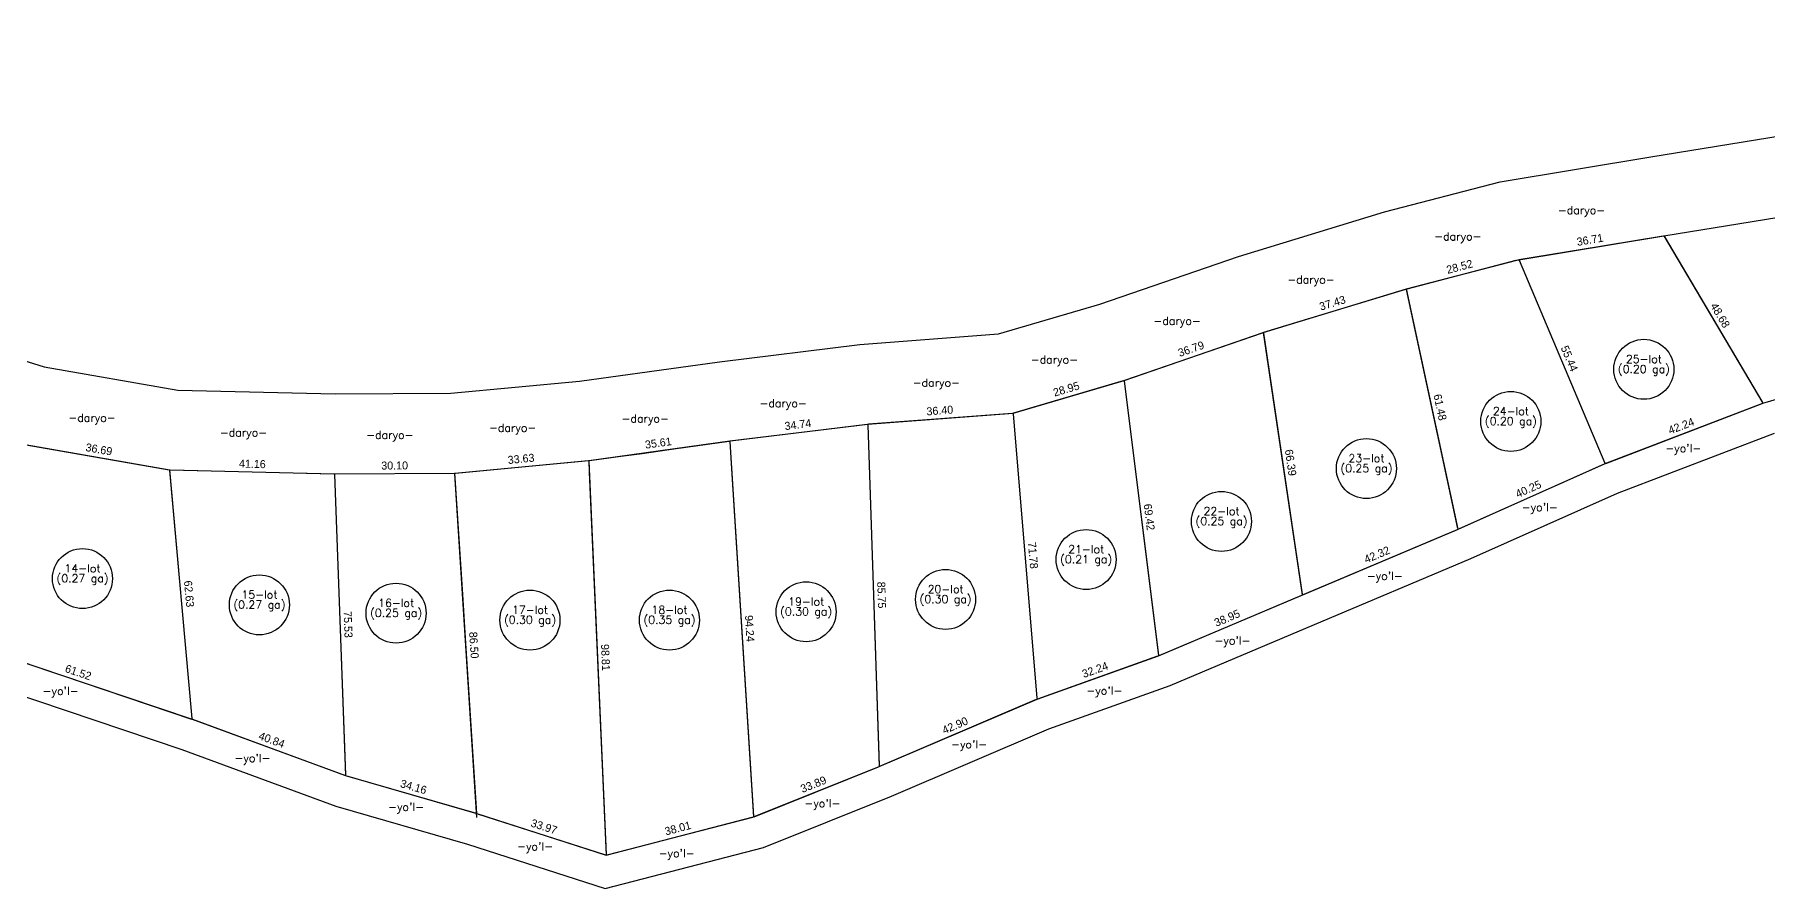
# Model space of a CAD drawing. Header units: inches. Extents: x 682214 to 685132, y 4523331 to 4524454.
# Drawn here: x 683241.9 to 683675, y 4523331 to 4523544.6 of the extents above; entities that cross this region are included whole.
import ezdxf

# ---------------------------------------------------------------- set-up
doc = ezdxf.new("R2010")
doc.units = ezdxf.units.IN
doc.header["$MEASUREMENT"] = 0
doc.header["$PDMODE"] = 33
doc.header["$PDSIZE"] = -3
doc.layers.add('AM_5', color=3, linetype='Continuous', lineweight=15)
doc.styles.add('ACANSTS', font='romans.shx')
doc.dimstyles.new('Standard$0', dxfattribs={"dimtxt": 2, "dimasz": 0.18, "dimexe": 0.18, "dimexo": 0.0625, "dimgap": 1, "dimtad": 1, "dimdec": 4, "dimzin": 0, "dimdsep": 46, "dimtxsty": 'Standard', "dimcen": 0, "dimse1": 1, "dimse2": 1, "dimclrd": 1, "dimclre": 1, "dimclrt": 5, "dimadec": 0, "dimazin": 0, "dimtfac": 1, "dimtdec": 4, "dimtofl": 0, "dimtmove": 0, "dimatfit": 3, "dimfxl": 1, "dimtfillclr": 256, "dimtolj": 1, "dimtzin": 0, "dimarcsym": 2})

# ---------------------------------------------------------------- blocks, each defined once
blk = doc.blocks.new('*D80')
at = {"layer": 'AM_5', "color": 1, "lineweight": -2, "transparency": 16777216}
blk.add_line((683239.73, 4523442.01), (683275.52, 4523435.75), dxfattribs=at)
at = {"layer": 'AM_5', "color": 1, "transparency": 16777216}
for points in [[(683239.73, 4523442.04), (683239.72, 4523441.99), (683239.55, 4523442.05)], [(683275.52, 4523435.78), (683275.51, 4523435.72), (683275.69, 4523435.72)]]:
    blk.add_solid(points, dxfattribs=at)
at = {"layer": 'Defpoints', "color": 0, "transparency": 16777216}
for p in [(683239.55, 4523442.05), (683275.69, 4523435.72), (683275.69, 4523435.72)]:
    blk.add_point(p, dxfattribs=at)
at = {"layer": 'AM_5', "color": 5, "transparency": 16777216, "insert": (683257.97, 4523440.85), "char_height": 2, "attachment_point": 5, "rotation": 350.0752}
blk.add_mtext('\\A1;36.69', dxfattribs=at)
blk = doc.blocks.new('*D81')
at = {"layer": 'AM_5', "color": 1, "lineweight": -2, "transparency": 16777216}
blk.add_line((683223.18, 4523392.94), (683281.13, 4523373.4), dxfattribs=at)
at = {"layer": 'AM_5', "color": 1, "transparency": 16777216}
for points in [[(683223.19, 4523392.97), (683223.17, 4523392.91), (683223.01, 4523393)], [(683281.14, 4523373.43), (683281.13, 4523373.38), (683281.31, 4523373.35)]]:
    blk.add_solid(points, dxfattribs=at)
at = {"layer": 'Defpoints', "color": 0, "transparency": 16777216}
for p in [(683223.01, 4523393), (683281.31, 4523373.35), (683281.31, 4523373.35)]:
    blk.add_point(p, dxfattribs=at)
at = {"layer": 'AM_5', "color": 5, "transparency": 16777216, "insert": (683252.79, 4523385.07), "char_height": 2, "attachment_point": 5, "rotation": 341.3719}
blk.add_mtext('\\A1;61.52', dxfattribs=at)
blk = doc.blocks.new('*D82')
at = {"layer": 'AM_5', "color": 1, "lineweight": -2, "transparency": 16777216}
blk.add_line((683281.29, 4523373.53), (683275.71, 4523435.54), dxfattribs=at)
at = {"layer": 'AM_5', "color": 1, "transparency": 16777216}
for points in [[(683275.74, 4523435.55), (683275.68, 4523435.54), (683275.69, 4523435.72)], [(683281.32, 4523373.53), (683281.26, 4523373.52), (683281.31, 4523373.35)]]:
    blk.add_solid(points, dxfattribs=at)
at = {"layer": 'Defpoints', "color": 0, "transparency": 16777216}
for p in [(683275.69, 4523435.72), (683275.69, 4523435.72), (683281.31, 4523373.35)]:
    blk.add_point(p, dxfattribs=at)
at = {"layer": 'AM_5', "color": 5, "transparency": 16777216, "insert": (683280.49, 4523404.71), "char_height": 2, "attachment_point": 5, "rotation": 275.1406}
blk.add_mtext('\\A1;62.63', dxfattribs=at)
blk = doc.blocks.new('*D83')
at = {"layer": 'AM_5', "color": 1, "lineweight": -2, "transparency": 16777216}
blk.add_line((683275.87, 4523435.72), (683316.66, 4523434.72), dxfattribs=at)
at = {"layer": 'AM_5', "color": 1, "transparency": 16777216}
for points in [[(683275.87, 4523435.75), (683275.87, 4523435.69), (683275.69, 4523435.72)], [(683316.66, 4523434.75), (683316.66, 4523434.69), (683316.84, 4523434.71)]]:
    blk.add_solid(points, dxfattribs=at)
at = {"layer": 'Defpoints', "color": 0, "transparency": 16777216}
for p in [(683275.69, 4523435.72), (683316.84, 4523434.71), (683316.84, 4523434.71)]:
    blk.add_point(p, dxfattribs=at)
at = {"layer": 'AM_5', "color": 5, "transparency": 16777216, "insert": (683296.31, 4523437.22), "char_height": 2, "attachment_point": 5, "rotation": 358.5979}
blk.add_mtext('\\A1;41.16', dxfattribs=at)
blk = doc.blocks.new('*D84')
at = {"layer": 'AM_5', "color": 1, "lineweight": -2, "transparency": 16777216}
blk.add_line((683316.84, 4523434.54), (683319.63, 4523359.42), dxfattribs=at)
at = {"layer": 'AM_5', "color": 1, "transparency": 16777216}
for points in [[(683316.87, 4523434.54), (683316.81, 4523434.53), (683316.84, 4523434.71)], [(683319.66, 4523359.42), (683319.6, 4523359.42), (683319.63, 4523359.24)]]:
    blk.add_solid(points, dxfattribs=at)
at = {"layer": 'Defpoints', "color": 0, "transparency": 16777216}
for p in [(683316.84, 4523434.71), (683319.63, 4523359.24), (683319.63, 4523359.24)]:
    blk.add_point(p, dxfattribs=at)
at = {"layer": 'AM_5', "color": 5, "transparency": 16777216, "insert": (683320.23, 4523397.05), "char_height": 2, "attachment_point": 5, "rotation": 272.122}
blk.add_mtext('\\A1;75.53', dxfattribs=at)
blk = doc.blocks.new('*D85')
at = {"layer": 'AM_5', "color": 1, "lineweight": -2, "transparency": 16777216}
blk.add_line((683319.47, 4523359.3), (683281.47, 4523373.28), dxfattribs=at)
at = {"layer": 'AM_5', "color": 1, "transparency": 16777216}
for points in [[(683281.48, 4523373.31), (683281.46, 4523373.26), (683281.31, 4523373.35)], [(683319.48, 4523359.33), (683319.45, 4523359.27), (683319.63, 4523359.24)]]:
    blk.add_solid(points, dxfattribs=at)
at = {"layer": 'Defpoints', "color": 0, "transparency": 16777216}
for p in [(683281.31, 4523373.35), (683281.31, 4523373.35), (683319.63, 4523359.24)]:
    blk.add_point(p, dxfattribs=at)
at = {"layer": 'AM_5', "color": 5, "transparency": 16777216, "insert": (683301.16, 4523368.17), "char_height": 2, "attachment_point": 5, "rotation": 339.7954}
blk.add_mtext('\\A1;40.84', dxfattribs=at)
blk = doc.blocks.new('*D86')
at = {"layer": 'AM_5', "color": 1, "lineweight": -2, "transparency": 16777216}
blk.add_line((683319.81, 4523359.19), (683352.28, 4523349.82), dxfattribs=at)
at = {"layer": 'AM_5', "color": 1, "transparency": 16777216}
for points in [[(683319.82, 4523359.22), (683319.8, 4523359.16), (683319.63, 4523359.24)], [(683352.29, 4523349.85), (683352.27, 4523349.8), (683352.46, 4523349.78)]]:
    blk.add_solid(points, dxfattribs=at)
at = {"layer": 'Defpoints', "color": 0, "transparency": 16777216}
for p in [(683319.63, 4523359.24), (683352.46, 4523349.78), (683352.46, 4523349.78)]:
    blk.add_point(p, dxfattribs=at)
at = {"layer": 'AM_5', "color": 5, "transparency": 16777216, "insert": (683336.6, 4523356.43), "char_height": 2, "attachment_point": 5, "rotation": 343.9135}
blk.add_mtext('\\A1;34.16', dxfattribs=at)
blk = doc.blocks.new('*D87')
at = {"layer": 'AM_5', "color": 1, "lineweight": -2, "transparency": 16777216}
blk.add_line((683352.45, 4523348.77), (683346.95, 4523434.73), dxfattribs=at)
at = {"layer": 'AM_5', "color": 1, "transparency": 16777216}
for points in [[(683346.98, 4523434.73), (683346.92, 4523434.73), (683346.94, 4523434.91)], [(683352.48, 4523348.77), (683352.42, 4523348.77), (683352.46, 4523348.59)]]:
    blk.add_solid(points, dxfattribs=at)
at = {"layer": 'Defpoints', "color": 0, "transparency": 16777216}
for p in [(683346.94, 4523434.91), (683346.94, 4523434.91), (683352.46, 4523348.59)]:
    blk.add_point(p, dxfattribs=at)
at = {"layer": 'AM_5', "color": 5, "transparency": 16777216, "insert": (683351.7, 4523391.88), "char_height": 2, "attachment_point": 5, "rotation": 273.6563}
blk.add_mtext('\\A1;86.50', dxfattribs=at)
blk = doc.blocks.new('*D88')
at = {"layer": 'AM_5', "color": 1, "lineweight": -2, "transparency": 16777216}
blk.add_line((683317.02, 4523434.72), (683346.76, 4523434.91), dxfattribs=at)
at = {"layer": 'AM_5', "color": 1, "transparency": 16777216}
for points in [[(683317.02, 4523434.75), (683317.02, 4523434.69), (683316.84, 4523434.71)], [(683346.76, 4523434.94), (683346.76, 4523434.88), (683346.94, 4523434.91)]]:
    blk.add_solid(points, dxfattribs=at)
at = {"layer": 'Defpoints', "color": 0, "transparency": 16777216}
for p in [(683316.84, 4523434.71), (683346.94, 4523434.91), (683346.94, 4523434.91)]:
    blk.add_point(p, dxfattribs=at)
at = {"layer": 'AM_5', "color": 5, "transparency": 16777216, "insert": (683331.88, 4523436.81), "char_height": 2, "attachment_point": 5, "rotation": 0.3683}
blk.add_mtext('\\A1;30.10', dxfattribs=at)
blk = doc.blocks.new('*D89')
at = {"layer": 'AM_5', "color": 1, "lineweight": -2, "transparency": 16777216}
blk.add_line((683347.12, 4523434.93), (683380.24, 4523438.06), dxfattribs=at)
at = {"layer": 'AM_5', "color": 1, "transparency": 16777216}
for points in [[(683347.12, 4523434.96), (683347.12, 4523434.9), (683346.94, 4523434.91)], [(683380.24, 4523438.09), (683380.25, 4523438.03), (683380.42, 4523438.08)]]:
    blk.add_solid(points, dxfattribs=at)
at = {"layer": 'Defpoints', "color": 0, "transparency": 16777216}
for p in [(683346.94, 4523434.91), (683380.42, 4523438.08), (683380.42, 4523438.08)]:
    blk.add_point(p, dxfattribs=at)
at = {"layer": 'AM_5', "color": 5, "transparency": 16777216, "insert": (683363.49, 4523438.48), "char_height": 2, "attachment_point": 5, "rotation": 5.4044}
blk.add_mtext('\\A1;33.63', dxfattribs=at)
blk = doc.blocks.new('*D90')
at = {"layer": 'AM_5', "color": 1, "lineweight": -2, "transparency": 16777216}
blk.add_line((683380.61, 4523438.05), (683415.52, 4523442.88), dxfattribs=at)
at = {"layer": 'AM_5', "color": 1, "transparency": 16777216}
for points in [[(683415.52, 4523442.91), (683415.53, 4523442.85), (683415.7, 4523442.9)], [(683380.6, 4523438.08), (683380.61, 4523438.02), (683380.43, 4523438.03)]]:
    blk.add_solid(points, dxfattribs=at)
at = {"layer": 'Defpoints', "color": 0, "transparency": 16777216}
for p in [(683415.69, 4523442.96), (683415.7, 4523442.9), (683380.42, 4523438.08)]:
    blk.add_point(p, dxfattribs=at)
at = {"layer": 'AM_5', "color": 5, "transparency": 16777216, "insert": (683397.79, 4523442.45), "char_height": 2, "attachment_point": 5, "rotation": 7.8759}
blk.add_mtext('\\A1;35.61', dxfattribs=at)
blk = doc.blocks.new('*D91')
at = {"layer": 'AM_5', "color": 1, "lineweight": -2, "transparency": 16777216}
blk.add_line((683415.87, 4523442.98), (683449.99, 4523447.18), dxfattribs=at)
at = {"layer": 'AM_5', "color": 1, "transparency": 16777216}
for points in [[(683449.99, 4523447.21), (683450, 4523447.15), (683450.17, 4523447.2)], [(683415.87, 4523443.01), (683415.87, 4523442.95), (683415.69, 4523442.96)]]:
    blk.add_solid(points, dxfattribs=at)
at = {"layer": 'Defpoints', "color": 0, "transparency": 16777216}
for p in [(683450.17, 4523447.2), (683450.17, 4523447.2), (683415.69, 4523442.96)]:
    blk.add_point(p, dxfattribs=at)
at = {"layer": 'AM_5', "color": 5, "transparency": 16777216, "insert": (683432.69, 4523447.06), "char_height": 2, "attachment_point": 5, "rotation": 7.0242}
blk.add_mtext('\\A1;34.74', dxfattribs=at)
blk = doc.blocks.new('*D92')
at = {"layer": 'AM_5', "color": 1, "lineweight": -2, "transparency": 16777216}
blk.add_line((683450.35, 4523447.22), (683486.29, 4523449.93), dxfattribs=at)
at = {"layer": 'AM_5', "color": 1, "transparency": 16777216}
for points in [[(683450.35, 4523447.25), (683450.35, 4523447.19), (683450.17, 4523447.2)], [(683486.29, 4523449.96), (683486.29, 4523449.9), (683486.47, 4523449.94)]]:
    blk.add_solid(points, dxfattribs=at)
at = {"layer": 'Defpoints', "color": 0, "transparency": 16777216}
for p in [(683450.17, 4523447.2), (683486.47, 4523449.94), (683486.47, 4523449.94)]:
    blk.add_point(p, dxfattribs=at)
at = {"layer": 'AM_5', "color": 5, "transparency": 16777216, "insert": (683468.17, 4523450.57), "char_height": 2, "attachment_point": 5, "rotation": 4.3098}
blk.add_mtext('\\A1;36.40', dxfattribs=at)
blk = doc.blocks.new('*D93')
at = {"layer": 'AM_5', "color": 1, "lineweight": -2, "transparency": 16777216}
blk.add_line((683352.63, 4523349.72), (683384.62, 4523339.42), dxfattribs=at)
at = {"layer": 'AM_5', "color": 1, "transparency": 16777216}
for points in [[(683352.64, 4523349.75), (683352.62, 4523349.69), (683352.46, 4523349.78)], [(683384.63, 4523339.45), (683384.61, 4523339.39), (683384.79, 4523339.36)]]:
    blk.add_solid(points, dxfattribs=at)
at = {"layer": 'Defpoints', "color": 0, "transparency": 16777216}
for p in [(683352.46, 4523349.78), (683384.79, 4523339.36), (683384.79, 4523339.36)]:
    blk.add_point(p, dxfattribs=at)
at = {"layer": 'AM_5', "color": 5, "transparency": 16777216, "insert": (683369.23, 4523346.47), "char_height": 2, "attachment_point": 5, "rotation": 342.1475}
blk.add_mtext('\\A1;33.97', dxfattribs=at)
blk = doc.blocks.new('*D94')
at = {"layer": 'AM_5', "color": 1, "lineweight": -2, "transparency": 16777216}
blk.add_line((683384.96, 4523339.41), (683421.41, 4523348.85), dxfattribs=at)
at = {"layer": 'AM_5', "color": 1, "transparency": 16777216}
for points in [[(683421.4, 4523348.88), (683421.41, 4523348.82), (683421.58, 4523348.9)], [(683384.95, 4523339.44), (683384.97, 4523339.38), (683384.79, 4523339.36)]]:
    blk.add_solid(points, dxfattribs=at)
at = {"layer": 'Defpoints', "color": 0, "transparency": 16777216}
for p in [(683421.58, 4523348.9), (683421.58, 4523348.9), (683384.79, 4523339.36)]:
    blk.add_point(p, dxfattribs=at)
at = {"layer": 'AM_5', "color": 5, "transparency": 16777216, "insert": (683402.68, 4523346.07), "char_height": 2, "attachment_point": 5, "rotation": 14.5271}
blk.add_mtext('\\A1;38.01', dxfattribs=at)
blk = doc.blocks.new('*D95')
at = {"layer": 'AM_5', "color": 1, "lineweight": -2, "transparency": 16777216}
blk.add_line((683421.75, 4523348.96), (683452.88, 4523361.43), dxfattribs=at)
at = {"layer": 'AM_5', "color": 1, "transparency": 16777216}
for points in [[(683452.87, 4523361.46), (683452.89, 4523361.4), (683453.05, 4523361.5)], [(683421.74, 4523348.99), (683421.76, 4523348.94), (683421.58, 4523348.9)]]:
    blk.add_solid(points, dxfattribs=at)
at = {"layer": 'Defpoints', "color": 0, "transparency": 16777216}
for p in [(683453.05, 4523361.5), (683453.05, 4523361.5), (683421.58, 4523348.9)]:
    blk.add_point(p, dxfattribs=at)
at = {"layer": 'AM_5', "color": 5, "transparency": 16777216, "insert": (683436.57, 4523357.05), "char_height": 2, "attachment_point": 5, "rotation": 21.8269}
blk.add_mtext('\\A1;33.89', dxfattribs=at)
blk = doc.blocks.new('*D96')
at = {"layer": 'AM_5', "color": 1, "lineweight": -2, "transparency": 16777216}
blk.add_line((683453.21, 4523361.57), (683492.31, 4523378.34), dxfattribs=at)
at = {"layer": 'AM_5', "color": 1, "transparency": 16777216}
for points in [[(683492.29, 4523378.36), (683492.32, 4523378.31), (683492.47, 4523378.41)], [(683453.2, 4523361.6), (683453.22, 4523361.54), (683453.05, 4523361.5)]]:
    blk.add_solid(points, dxfattribs=at)
at = {"layer": 'Defpoints', "color": 0, "transparency": 16777216}
for p in [(683492.47, 4523378.41), (683492.47, 4523378.41), (683453.05, 4523361.5)]:
    blk.add_point(p, dxfattribs=at)
at = {"layer": 'AM_5', "color": 5, "transparency": 16777216, "insert": (683471.97, 4523371.79), "char_height": 2, "attachment_point": 5, "rotation": 23.2128}
blk.add_mtext('\\A1;42.90', dxfattribs=at)
blk = doc.blocks.new('*D97')
at = {"layer": 'AM_5', "color": 1, "lineweight": -2, "transparency": 16777216}
blk.add_line((683380.43, 4523437.9), (683384.78, 4523339.54), dxfattribs=at)
at = {"layer": 'AM_5', "color": 1, "transparency": 16777216}
for points in [[(683380.46, 4523437.9), (683380.4, 4523437.89), (683380.42, 4523438.08)], [(683384.81, 4523339.54), (683384.75, 4523339.54), (683384.79, 4523339.36)]]:
    blk.add_solid(points, dxfattribs=at)
at = {"layer": 'Defpoints', "color": 0, "transparency": 16777216}
for p in [(683380.42, 4523438.08), (683384.79, 4523339.36), (683384.79, 4523339.36)]:
    blk.add_point(p, dxfattribs=at)
at = {"layer": 'AM_5', "color": 5, "transparency": 16777216, "insert": (683384.6, 4523388.81), "char_height": 2, "attachment_point": 5, "rotation": 272.5318}
blk.add_mtext('\\A1;98.81', dxfattribs=at)
blk = doc.blocks.new('*D98')
at = {"layer": 'AM_5', "color": 1, "lineweight": -2, "transparency": 16777216}
blk.add_line((683415.7, 4523442.78), (683421.57, 4523349.08), dxfattribs=at)
at = {"layer": 'AM_5', "color": 1, "transparency": 16777216}
for points in [[(683415.73, 4523442.78), (683415.67, 4523442.77), (683415.69, 4523442.96)], [(683421.6, 4523349.08), (683421.54, 4523349.07), (683421.58, 4523348.9)]]:
    blk.add_solid(points, dxfattribs=at)
at = {"layer": 'Defpoints', "color": 0, "transparency": 16777216}
for p in [(683415.69, 4523442.96), (683421.58, 4523348.9), (683421.58, 4523348.9)]:
    blk.add_point(p, dxfattribs=at)
at = {"layer": 'AM_5', "color": 5, "transparency": 16777216, "insert": (683420.63, 4523396.05), "char_height": 2, "attachment_point": 5, "rotation": 273.5825}
blk.add_mtext('\\A1;94.24', dxfattribs=at)
blk = doc.blocks.new('*D99')
at = {"layer": 'AM_5', "color": 1, "lineweight": -2, "transparency": 16777216}
blk.add_line((683450.18, 4523447.02), (683453.04, 4523361.68), dxfattribs=at)
at = {"layer": 'AM_5', "color": 1, "transparency": 16777216}
for points in [[(683450.21, 4523447.02), (683450.15, 4523447.02), (683450.17, 4523447.2)], [(683453.07, 4523361.68), (683453.01, 4523361.68), (683453.05, 4523361.5)]]:
    blk.add_solid(points, dxfattribs=at)
at = {"layer": 'Defpoints', "color": 0, "transparency": 16777216}
for p in [(683450.17, 4523447.2), (683453.05, 4523361.5), (683453.05, 4523361.5)]:
    blk.add_point(p, dxfattribs=at)
at = {"layer": 'AM_5', "color": 5, "transparency": 16777216, "insert": (683453.61, 4523404.42), "char_height": 2, "attachment_point": 5, "rotation": 271.9202}
blk.add_mtext('\\A1;85.75', dxfattribs=at)
blk = doc.blocks.new('*D100')
at = {"layer": 'AM_5', "color": 1, "lineweight": -2, "transparency": 16777216}
blk.add_line((683486.48, 4523449.76), (683492.46, 4523378.59), dxfattribs=at)
at = {"layer": 'AM_5', "color": 1, "transparency": 16777216}
for points in [[(683486.51, 4523449.76), (683486.45, 4523449.76), (683486.47, 4523449.94)], [(683492.49, 4523378.59), (683492.43, 4523378.58), (683492.47, 4523378.41)]]:
    blk.add_solid(points, dxfattribs=at)
at = {"layer": 'Defpoints', "color": 0, "transparency": 16777216}
for p in [(683486.47, 4523449.94), (683492.47, 4523378.41), (683492.47, 4523378.41)]:
    blk.add_point(p, dxfattribs=at)
at = {"layer": 'AM_5', "color": 5, "transparency": 16777216, "insert": (683491.46, 4523414.34), "char_height": 2, "attachment_point": 5, "rotation": 274.7977}
blk.add_mtext('\\A1;71.78', dxfattribs=at)
blk = doc.blocks.new('*D101')
at = {"layer": 'AM_5', "color": 1, "lineweight": -2, "transparency": 16777216}
blk.add_line((683486.64, 4523449.99), (683514.06, 4523458.06), dxfattribs=at)
at = {"layer": 'AM_5', "color": 1, "transparency": 16777216}
for points in [[(683514.05, 4523458.09), (683514.07, 4523458.03), (683514.24, 4523458.11)], [(683486.63, 4523450.02), (683486.65, 4523449.96), (683486.47, 4523449.94)]]:
    blk.add_solid(points, dxfattribs=at)
at = {"layer": 'Defpoints', "color": 0, "transparency": 16777216}
for p in [(683514.24, 4523458.11), (683514.24, 4523458.11), (683486.47, 4523449.94)]:
    blk.add_point(p, dxfattribs=at)
at = {"layer": 'AM_5', "color": 5, "transparency": 16777216, "insert": (683499.79, 4523455.94), "char_height": 2, "attachment_point": 5, "rotation": 16.3997}
blk.add_mtext('\\A1;28.95', dxfattribs=at)
blk = doc.blocks.new('*D102')
at = {"layer": 'AM_5', "color": 1, "lineweight": -2, "transparency": 16777216}
blk.add_line((683514.26, 4523457.93), (683522.81, 4523389.41), dxfattribs=at)
at = {"layer": 'AM_5', "color": 1, "transparency": 16777216}
for points in [[(683514.29, 4523457.94), (683514.23, 4523457.93), (683514.24, 4523458.11)], [(683522.84, 4523389.41), (683522.78, 4523389.41), (683522.84, 4523389.23)]]:
    blk.add_solid(points, dxfattribs=at)
at = {"layer": 'Defpoints', "color": 0, "transparency": 16777216}
for p in [(683514.24, 4523458.11), (683522.84, 4523389.23), (683522.84, 4523389.23)]:
    blk.add_point(p, dxfattribs=at)
at = {"layer": 'AM_5', "color": 5, "transparency": 16777216, "insert": (683520.52, 4523423.92), "char_height": 2, "attachment_point": 5, "rotation": 277.1165}
blk.add_mtext('\\A1;69.42', dxfattribs=at)
blk = doc.blocks.new('*D103')
at = {"layer": 'AM_5', "color": 1, "lineweight": -2, "transparency": 16777216}
blk.add_line((683492.64, 4523378.47), (683522.67, 4523389.17), dxfattribs=at)
at = {"layer": 'AM_5', "color": 1, "transparency": 16777216}
for points in [[(683522.66, 4523389.2), (683522.68, 4523389.14), (683522.84, 4523389.23)], [(683492.63, 4523378.5), (683492.65, 4523378.44), (683492.47, 4523378.41)]]:
    blk.add_solid(points, dxfattribs=at)
at = {"layer": 'Defpoints', "color": 0, "transparency": 16777216}
for p in [(683522.84, 4523389.23), (683522.84, 4523389.23), (683492.47, 4523378.41)]:
    blk.add_point(p, dxfattribs=at)
at = {"layer": 'AM_5', "color": 5, "transparency": 16777216, "insert": (683506.98, 4523385.7), "char_height": 2, "attachment_point": 5, "rotation": 19.6207}
blk.add_mtext('\\A1;32.24', dxfattribs=at)
blk = doc.blocks.new('*D104')
at = {"layer": 'AM_5', "color": 1, "lineweight": -2, "transparency": 16777216}
blk.add_line((683514.41, 4523458.17), (683548.85, 4523470.03), dxfattribs=at)
at = {"layer": 'AM_5', "color": 1, "transparency": 16777216}
for points in [[(683548.84, 4523470.06), (683548.86, 4523470.01), (683549.02, 4523470.09)], [(683514.4, 4523458.2), (683514.42, 4523458.14), (683514.24, 4523458.11)]]:
    blk.add_solid(points, dxfattribs=at)
at = {"layer": 'Defpoints', "color": 0, "transparency": 16777216}
for p in [(683549.02, 4523470.09), (683549.02, 4523470.09), (683514.24, 4523458.11)]:
    blk.add_point(p, dxfattribs=at)
at = {"layer": 'AM_5', "color": 5, "transparency": 16777216, "insert": (683530.98, 4523465.99), "char_height": 2, "attachment_point": 5, "rotation": 19.007}
blk.add_mtext('\\A1;36.79', dxfattribs=at)
blk = doc.blocks.new('*D105')
at = {"layer": 'AM_5', "color": 1, "lineweight": -2, "transparency": 16777216}
blk.add_line((683549.08, 4523469.92), (683558.72, 4523404.6), dxfattribs=at)
at = {"layer": 'AM_5', "color": 1, "transparency": 16777216}
for points in [[(683549.11, 4523469.92), (683549.05, 4523469.92), (683549.06, 4523470.1)], [(683558.75, 4523404.6), (683558.69, 4523404.59), (683558.75, 4523404.42)]]:
    blk.add_solid(points, dxfattribs=at)
at = {"layer": 'Defpoints', "color": 0, "transparency": 16777216}
for p in [(683549.02, 4523470.09), (683558.71, 4523404.41), (683558.75, 4523404.42)]:
    blk.add_point(p, dxfattribs=at)
at = {"layer": 'AM_5', "color": 5, "transparency": 16777216, "insert": (683555.88, 4523437.55), "char_height": 2, "attachment_point": 5, "rotation": 278.3905}
blk.add_mtext('\\A1;66.39', dxfattribs=at)
blk = doc.blocks.new('*D106')
at = {"layer": 'AM_5', "color": 1, "lineweight": -2, "transparency": 16777216}
blk.add_line((683523, 4523389.3), (683558.54, 4523404.34), dxfattribs=at)
at = {"layer": 'AM_5', "color": 1, "transparency": 16777216}
for points in [[(683558.53, 4523404.37), (683558.55, 4523404.32), (683558.71, 4523404.41)], [(683522.99, 4523389.33), (683523.01, 4523389.27), (683522.84, 4523389.23)]]:
    blk.add_solid(points, dxfattribs=at)
at = {"layer": 'Defpoints', "color": 0, "transparency": 16777216}
for p in [(683558.71, 4523404.41), (683558.71, 4523404.41), (683522.84, 4523389.23)]:
    blk.add_point(p, dxfattribs=at)
at = {"layer": 'AM_5', "color": 5, "transparency": 16777216, "insert": (683539.99, 4523398.66), "char_height": 2, "attachment_point": 5, "rotation": 22.9419}
blk.add_mtext('\\A1;38.95', dxfattribs=at)
blk = doc.blocks.new('*D107')
at = {"layer": 'AM_5', "color": 1, "lineweight": -2, "transparency": 16777216}
blk.add_line((683558.92, 4523404.5), (683597.56, 4523420.84), dxfattribs=at)
at = {"layer": 'AM_5', "color": 1, "transparency": 16777216}
for points in [[(683597.55, 4523420.87), (683597.57, 4523420.81), (683597.72, 4523420.91)], [(683558.9, 4523404.53), (683558.93, 4523404.48), (683558.75, 4523404.43)]]:
    blk.add_solid(points, dxfattribs=at)
at = {"layer": 'Defpoints', "color": 0, "transparency": 16777216}
for p in [(683597.72, 4523420.91), (683597.72, 4523420.91), (683558.75, 4523404.43)]:
    blk.add_point(p, dxfattribs=at)
at = {"layer": 'AM_5', "color": 5, "transparency": 16777216, "insert": (683577.46, 4523414.51), "char_height": 2, "attachment_point": 5, "rotation": 22.9201}
blk.add_mtext('\\A1;42.32', dxfattribs=at)
blk = doc.blocks.new('*D108')
at = {"layer": 'AM_5', "color": 1, "lineweight": -2, "transparency": 16777216}
blk.add_line((683597.69, 4523421.09), (683584.86, 4523480.84), dxfattribs=at)
at = {"layer": 'AM_5', "color": 1, "transparency": 16777216}
for points in [[(683584.89, 4523480.85), (683584.83, 4523480.84), (683584.82, 4523481.02)], [(683597.72, 4523421.09), (683597.66, 4523421.08), (683597.72, 4523420.91)]]:
    blk.add_solid(points, dxfattribs=at)
at = {"layer": 'Defpoints', "color": 0, "transparency": 16777216}
for p in [(683584.82, 4523481.02), (683584.82, 4523481.02), (683597.72, 4523420.91)]:
    blk.add_point(p, dxfattribs=at)
at = {"layer": 'AM_5', "color": 5, "transparency": 16777216, "insert": (683593.23, 4523451.39), "char_height": 2, "attachment_point": 5, "rotation": 282.1185}
blk.add_mtext('\\A1;61.48', dxfattribs=at)
blk = doc.blocks.new('*D109')
at = {"layer": 'AM_5', "color": 1, "lineweight": -2, "transparency": 16777216}
blk.add_line((683549.19, 4523470.14), (683584.65, 4523480.97), dxfattribs=at)
at = {"layer": 'AM_5', "color": 1, "transparency": 16777216}
for points in [[(683584.64, 4523480.99), (683584.66, 4523480.94), (683584.82, 4523481.02)], [(683549.18, 4523470.17), (683549.2, 4523470.12), (683549.02, 4523470.09)]]:
    blk.add_solid(points, dxfattribs=at)
at = {"layer": 'Defpoints', "color": 0, "transparency": 16777216}
for p in [(683584.82, 4523481.02), (683584.82, 4523481.02), (683549.02, 4523470.09)]:
    blk.add_point(p, dxfattribs=at)
at = {"layer": 'AM_5', "color": 5, "transparency": 16777216, "insert": (683566.33, 4523477.47), "char_height": 2, "attachment_point": 5, "rotation": 16.9717}
blk.add_mtext('\\A1;37.43', dxfattribs=at)
blk = doc.blocks.new('*D110')
at = {"layer": 'AM_5', "color": 1, "lineweight": -2, "transparency": 16777216}
blk.add_line((683584.99, 4523481.06), (683612.25, 4523488.17), dxfattribs=at)
at = {"layer": 'AM_5', "color": 1, "transparency": 16777216}
for points in [[(683612.24, 4523488.2), (683612.25, 4523488.14), (683612.42, 4523488.22)], [(683584.99, 4523481.09), (683585, 4523481.03), (683584.82, 4523481.02)]]:
    blk.add_solid(points, dxfattribs=at)
at = {"layer": 'Defpoints', "color": 0, "transparency": 16777216}
for p in [(683612.42, 4523488.22), (683612.42, 4523488.22), (683584.82, 4523481.02)]:
    blk.add_point(p, dxfattribs=at)
at = {"layer": 'AM_5', "color": 5, "transparency": 16777216, "insert": (683598.11, 4523486.55), "char_height": 2, "attachment_point": 5, "rotation": 14.6208}
blk.add_mtext('\\A1;28.52', dxfattribs=at)
blk = doc.blocks.new('*D111')
at = {"layer": 'AM_5', "color": 1, "lineweight": -2, "transparency": 16777216}
blk.add_line((683612.98, 4523488.18), (683634.42, 4523437.45), dxfattribs=at)
at = {"layer": 'AM_5', "color": 1, "transparency": 16777216}
for points in [[(683613.01, 4523488.19), (683612.96, 4523488.17), (683612.91, 4523488.35)], [(683634.45, 4523437.46), (683634.4, 4523437.44), (683634.49, 4523437.28)]]:
    blk.add_solid(points, dxfattribs=at)
at = {"layer": 'Defpoints', "color": 0, "transparency": 16777216}
for p in [(683612.91, 4523488.35), (683634.49, 4523437.28), (683634.49, 4523437.28)]:
    blk.add_point(p, dxfattribs=at)
at = {"layer": 'AM_5', "color": 5, "transparency": 16777216, "insert": (683625.55, 4523463.59), "char_height": 2, "attachment_point": 5, "rotation": 292.909}
blk.add_mtext('\\A1;55.44', dxfattribs=at)
blk = doc.blocks.new('*D112')
at = {"layer": 'AM_5', "color": 1, "lineweight": -2, "transparency": 16777216}
blk.add_line((683597.89, 4523420.99), (683634.33, 4523437.21), dxfattribs=at)
at = {"layer": 'AM_5', "color": 1, "transparency": 16777216}
for points in [[(683634.32, 4523437.24), (683634.34, 4523437.18), (683634.49, 4523437.28)], [(683597.88, 4523421.01), (683597.9, 4523420.96), (683597.72, 4523420.91)]]:
    blk.add_solid(points, dxfattribs=at)
at = {"layer": 'Defpoints', "color": 0, "transparency": 16777216}
for p in [(683634.49, 4523437.28), (683634.49, 4523437.28), (683597.72, 4523420.91)]:
    blk.add_point(p, dxfattribs=at)
at = {"layer": 'AM_5', "color": 5, "transparency": 16777216, "insert": (683615.3, 4523430.93), "char_height": 2, "attachment_point": 5, "rotation": 24.0014}
blk.add_mtext('\\A1;40.25', dxfattribs=at)
blk = doc.blocks.new('*D113')
at = {"layer": 'AM_5', "color": 1, "lineweight": -2, "transparency": 16777216}
blk.add_line((683634.66, 4523437.35), (683673.76, 4523452.36), dxfattribs=at)
at = {"layer": 'AM_5', "color": 1, "transparency": 16777216}
for points in [[(683673.75, 4523452.38), (683673.77, 4523452.33), (683673.93, 4523452.42)], [(683634.65, 4523437.38), (683634.67, 4523437.32), (683634.49, 4523437.28)]]:
    blk.add_solid(points, dxfattribs=at)
at = {"layer": 'Defpoints', "color": 0, "transparency": 16777216}
for p in [(683673.93, 4523452.42), (683673.93, 4523452.42), (683634.49, 4523437.28)]:
    blk.add_point(p, dxfattribs=at)
at = {"layer": 'AM_5', "color": 5, "transparency": 16777216, "insert": (683653.5, 4523446.72), "char_height": 2, "attachment_point": 5, "rotation": 20.998}
blk.add_mtext('\\A1;42.24', dxfattribs=at)
blk = doc.blocks.new('*D114')
at = {"layer": 'AM_5', "color": 1, "lineweight": -2, "transparency": 16777216}
blk.add_line((683613.11, 4523488.33), (683648.97, 4523494.29), dxfattribs=at)
at = {"layer": 'AM_5', "color": 1, "transparency": 16777216}
for points in [[(683648.96, 4523494.32), (683648.97, 4523494.26), (683649.14, 4523494.32)], [(683613.11, 4523488.36), (683613.12, 4523488.3), (683612.93, 4523488.3)]]:
    blk.add_solid(points, dxfattribs=at)
at = {"layer": 'Defpoints', "color": 0, "transparency": 16777216}
for p in [(683649.14, 4523494.32), (683649.14, 4523494.32), (683612.93, 4523488.3)]:
    blk.add_point(p, dxfattribs=at)
at = {"layer": 'AM_5', "color": 5, "transparency": 16777216, "insert": (683630.71, 4523493.28), "char_height": 2, "attachment_point": 5, "rotation": 9.4284}
blk.add_mtext('\\A1;36.71', dxfattribs=at)
blk = doc.blocks.new('*D115')
at = {"layer": 'AM_5', "color": 1, "lineweight": -2, "transparency": 16777216}
blk.add_line((683649.23, 4523494.16), (683673.84, 4523452.58), dxfattribs=at)
at = {"layer": 'AM_5', "color": 1, "transparency": 16777216}
for points in [[(683649.26, 4523494.18), (683649.21, 4523494.15), (683649.14, 4523494.32)], [(683673.86, 4523452.59), (683673.81, 4523452.56), (683673.93, 4523452.42)]]:
    blk.add_solid(points, dxfattribs=at)
at = {"layer": 'Defpoints', "color": 0, "transparency": 16777216}
for p in [(683649.14, 4523494.32), (683673.93, 4523452.42), (683673.93, 4523452.42)]:
    blk.add_point(p, dxfattribs=at)
at = {"layer": 'AM_5', "color": 5, "transparency": 16777216, "insert": (683663.26, 4523474.39), "char_height": 2, "attachment_point": 5, "rotation": 300.6097}
blk.add_mtext('\\A1;48.68', dxfattribs=at)

msp = doc.modelspace()

# ---------------------------------------------------------------- linework, layer by layer
at = {"color": 4}
for points in [[(683218.128, 4523469.698), (683244.279, 4523461.523), (683277.673, 4523455.68), (683317.018, 4523454.717), (683345.932, 4523454.902), (683378.109, 4523457.947), (683413.099, 4523462.787), (683448.197, 4523467.111), (683482.853, 4523469.723), (683508.152, 4523477.169), (683542.84, 4523489.118), (683579.373, 4523500.267), (683608.249, 4523507.8), (683645.902, 4523514.053), (683834.155, 4523544.616)], [(683239.552, 4523442.046), (683275.694, 4523435.722), (683316.838, 4523434.715), (683346.94, 4523434.909), (683380.423, 4523438.076), (683415.692, 4523442.955), (683450.172, 4523447.203), (683486.468, 4523449.939), (683514.236, 4523458.111), (683549.018, 4523470.092), (683584.819, 4523481.018), (683612.42, 4523488.219), (683649.143, 4523494.317), (683838.669, 4523525.087)]]:
    msp.add_lwpolyline(points, dxfattribs=at)
at = {"color": 2}
for points in [[(683673.93, 4523452.421), (683840.581, 4523500.923), (683882.216, 4523493.019), (683920.209, 4523497.846), (683976.027, 4523504.973), (684020.323, 4523510.086), (684063.517, 4523511.895), (684121.179, 4523535.539)], [(683103.075, 4523435.745), (683142.868, 4523417.919), (683186.618, 4523404.321), (683223.005, 4523392.998), (683281.305, 4523373.346), (683319.634, 4523359.24), (683352.456, 4523349.775), (683384.788, 4523339.362), (683421.581, 4523348.896), (683453.046, 4523361.498), (683492.472, 4523378.406), (683522.835, 4523389.231), (683558.705, 4523404.414), (683597.725, 4523420.912), (683634.494, 4523437.284), (683673.93, 4523452.421)], [(683099.804, 4523428.444), (683140.036, 4523410.422), (683184.244, 4523396.681), (683220.539, 4523385.387), (683278.646, 4523365.8), (683317.141, 4523351.633), (683350.121, 4523342.123), (683384.546, 4523331.035), (683424.082, 4523341.28), (683456.11, 4523354.107), (683495.394, 4523370.955), (683525.74, 4523381.773), (683561.824, 4523397.047), (683600.91, 4523413.573), (683637.557, 4523429.891), (683676.797, 4523444.952)]]:
    msp.add_lwpolyline(points, dxfattribs=at)
for centre in [(683644.169, 4523460.888), (683610.924, 4523447.859), (683574.811, 4523436.065), (683538.586, 4523422.841), (683504.748, 4523413.303), (683253.843, 4523408.529), (683298.062, 4523401.951), (683469.608, 4523403.331), (683332.233, 4523399.881), (683365.714, 4523398.156), (683400.575, 4523398.156), (683434.747, 4523400.226)]:
    msp.add_circle(centre, 7.5)
at = {"layer": 'AM_5', "color": 1}
for points in [[(683612.915, 4523488.348), (683649.143, 4523494.317), (683673.93, 4523452.421), (683634.494, 4523437.284)], [(683584.819, 4523481.018), (683612.42, 4523488.219), (683612.915, 4523488.348), (683634.494, 4523437.284), (683632.289, 4523436.302), (683597.725, 4523420.912)], [(683583.599, 4523480.646), (683584.819, 4523481.018), (683597.725, 4523420.912), (683595.566, 4523420), (683558.75, 4523404.433), (683549.018, 4523470.092)], [(683514.236, 4523458.111), (683549.018, 4523470.092), (683558.75, 4523404.433), (683558.705, 4523404.414), (683522.835, 4523389.231)], [(683486.468, 4523449.939), (683514.236, 4523458.111), (683522.835, 4523389.231), (683492.472, 4523378.406)], [(683415.692, 4523442.955), (683450.172, 4523447.203), (683453.046, 4523361.498), (683421.581, 4523348.896)], [(683450.172, 4523447.203), (683486.468, 4523449.939), (683492.472, 4523378.406), (683453.046, 4523361.498)], [(683380.423, 4523438.076), (683393.762, 4523439.754), (683415.692, 4523442.955), (683415.733, 4523442.31), (683415.772, 4523441.686), (683415.821, 4523440.907), (683415.962, 4523438.653), (683421.581, 4523348.896), (683384.788, 4523339.362), (683380.553, 4523435.128)], [(683223.005, 4523392.998), (683239.552, 4523442.046), (683275.694, 4523435.722), (683281.305, 4523373.346)], [(683275.694, 4523435.722), (683316.838, 4523434.715), (683319.634, 4523359.24), (683281.305, 4523373.346)], [(683316.838, 4523434.715), (683346.94, 4523434.909), (683352.456, 4523349.775), (683319.634, 4523359.24)], [(683346.94, 4523434.909), (683380.422, 4523438.076), (683384.788, 4523339.362), (683352.456, 4523349.775), (683349.878, 4523389.558), (683348.909, 4523404.515)]]:
    msp.add_lwpolyline(points, close=True, dxfattribs=at)

# ---------------------------------------------------------------- texts
at = {"char_height": 2, "attachment_point": 1, "style": 'ACANSTS'}
for s, insert in [('-daryo-', (683622.679, 4523501.716)), ('-daryo-', (683591.762, 4523495.15)), ('-daryo-', (683555.049, 4523484.335)), ('-daryo-', (683521.574, 4523474.017)), ('-daryo-', (683490.898, 4523464.317)), ('-daryo-', (683461.394, 4523458.547)), ('-daryo-', (683423.099, 4523453.394)), ('-daryo-', (683250.321, 4523449.774)), ('-daryo-', (683355.473, 4523447.267)), ('-daryo-', (683388.615, 4523449.564)), ('-daryo-', (683288.183, 4523446.082)), ('-daryo-', (683324.771, 4523445.485)), ("-yo'l-", (683649.541, 4523442.151)), ("-yo'l-", (683613.644, 4523427.396)), ("-yo'l-", (683574.916, 4523410.194)), ("-yo'l-", (683536.835, 4523394.048)), ("-yo'l-", (683243.88, 4523381.44)), ("-yo'l-", (683504.812, 4523381.506)), ("-yo'l-", (683470.994, 4523368.069)), ("-yo'l-", (683291.858, 4523364.648)), ("-yo'l-", (683330.239, 4523352.427)), ("-yo'l-", (683434.327, 4523353.316)), ("-yo'l-", (683362.494, 4523342.532)), ("-yo'l-", (683397.877, 4523340.838))]:
    msp.add_mtext_dynamic_manual_height_columns(s, width=4.27645, gutter_width=1, heights=[0.484], dxfattribs=dict(at, insert=insert))
at = {"char_height": 2, "attachment_point": 2, "line_spacing_factor": 0.75, "style": 'ACANSTS'}
for s, insert in [('\\pxqc;25-lot\\P(0.20 ga)', (683644.187, 4523464.458)), ('\\pxqc;24-lot\\P(0.20 ga)', (683610.942, 4523451.428)), ('\\pxqc;23-lot\\P(0.25 ga)', (683574.829, 4523439.634)), ('\\pxqc;22-lot\\P(0.25 ga)', (683538.605, 4523426.411)), ('\\pxqc;21-lot\\P(0.21 ga)', (683504.766, 4523416.872)), ('\\pxqc;14-lot\\P(0.27 ga)', (683253.862, 4523412.099)), ('\\pxqc;15-lot\\P(0.27 ga)', (683298.08, 4523405.52)), ('\\pxqc;19-lot\\P(0.30 ga)', (683434.765, 4523403.795)), ('\\pxqc;20-lot\\P(0.30 ga)', (683469.627, 4523406.9)), ('\\pxqc;16-lot\\P(0.25 ga)', (683332.251, 4523403.45)), ('\\pxqc;17-lot\\P(0.30 ga)', (683365.732, 4523401.726)), ('\\pxqc;18-lot\\P(0.35 ga)', (683400.594, 4523401.726))]:
    msp.add_mtext_dynamic_manual_height_columns(s, width=14.969, gutter_width=1, heights=[9.541], dxfattribs=dict(at, insert=insert))

# ---------------------------------------------------------------- dimensions: what is measured, and where the dimension line sits
at = {"layer": 'AM_5'}
for p1, p2, distance, override, picture, middle in [((683612.933, 4523488.304), (683649.143, 4523494.317), 0, {"dimdec": 2, "dimpost": ''}, '*D114', (683630.711, 4523493.284)), ((683649.143, 4523494.317), (683673.93, 4523452.421), 0, {"dimdec": 2}, '*D115', (683663.258, 4523474.387)), ((683584.819, 4523481.018), (683612.42, 4523488.219), 0, {"dimdec": 2, "dimpost": ''}, '*D110', (683598.114, 4523486.554)), ((683612.915, 4523488.348), (683634.494, 4523437.284), 0, {"dimdec": 2}, '*D111', (683625.547, 4523463.595)), ((683549.018, 4523470.092), (683584.819, 4523481.018), 0, {"dimdec": 2}, '*D109', (683566.334, 4523477.468)), ((683597.725, 4523420.912), (683584.819, 4523481.018), 0, {"dimdec": 2}, '*D108', (683593.227, 4523451.385)), ((683514.236, 4523458.111), (683549.018, 4523470.092), 0, {"dimdec": 2}, '*D104', (683530.975, 4523465.993)), ((683549.018, 4523470.092), (683558.705, 4523404.414), 0.041, {"dimdec": 2}, '*D105', (683555.88, 4523437.551)), ((683486.468, 4523449.939), (683514.236, 4523458.111), 0, {"dimdec": 2}, '*D101', (683499.787, 4523455.944)), ((683514.2358, 4523458.1112), (683522.8354, 4523389.2308), 0, {"dimdec": 2}, '*D102', (683520.5202, 4523423.9188)), ((683450.172, 4523447.203), (683486.468, 4523449.939), 0, {"dimdec": 2}, '*D92', (683468.17, 4523450.565)), ((683634.494, 4523437.284), (683673.93, 4523452.421), 0, {"dimdec": 2}, '*D113', (683653.496, 4523446.72)), ((683415.692, 4523442.955), (683450.172, 4523447.203), 0, {"dimdec": 2}, '*D91', (683432.688, 4523447.064)), ((683450.172, 4523447.203), (683453.046, 4523361.498), 0, {"dimdec": 2}, '*D99', (683453.608, 4523404.418)), ((683486.468, 4523449.939), (683492.472, 4523378.406), 0, {"dimdec": 2}, '*D100', (683491.463, 4523414.34)), ((683239.552, 4523442.046), (683275.694, 4523435.722), 0, {"dimdec": 2}, '*D80', (683257.968, 4523440.854)), ((683380.4228, 4523438.0761), (683415.6925, 4523442.9551), -0.0509, {"dimdec": 2}, '*D90', (683397.7906, 4523442.4463)), ((683415.692, 4523442.955), (683421.581, 4523348.896), 0, {"dimdec": 2, "dimpost": ''}, '*D98', (683420.633, 4523396.051)), ((683275.694, 4523435.722), (683316.838, 4523434.715), 0, {"dimdec": 2}, '*D83', (683296.315, 4523437.218)), ((683346.94, 4523434.909), (683380.423, 4523438.076), 0, {"dimdec": 2}, '*D89', (683363.493, 4523438.483)), ((683281.305, 4523373.346), (683275.694, 4523435.722), 0, {"dimdec": 2}, '*D82', (683280.492, 4523404.713)), ((683316.838, 4523434.715), (683319.634, 4523359.24), 0, {"dimdec": 2}, '*D84', (683320.234, 4523397.052)), ((683316.838, 4523434.715), (683346.94, 4523434.909), 0, {"dimdec": 2}, '*D88', (683331.876, 4523436.812)), ((683352.456, 4523348.588), (683346.94, 4523434.909), -0.003, {"dimdec": 2}, '*D87', (683351.697, 4523391.876)), ((683380.423, 4523438.076), (683384.788, 4523339.362), 0, {"dimdec": 2}, '*D97', (683384.603, 4523388.807)), ((683597.725, 4523420.912), (683634.494, 4523437.284), 0, {"dimdec": 2, "dimpost": ''}, '*D112', (683615.296, 4523430.925)), ((683558.75, 4523404.433), (683597.725, 4523420.912), 0, {"dimdec": 2}, '*D107', (683577.459, 4523414.515)), ((683522.835, 4523389.231), (683558.705, 4523404.414), 0, {"dimdec": 2}, '*D106', (683539.991, 4523398.664)), ((683223.005, 4523392.998), (683281.305, 4523373.346), 0, {"dimdec": 2}, '*D81', (683252.794, 4523385.067)), ((683492.4716, 4523378.4064), (683522.8354, 4523389.2308), 0, {"dimdec": 2}, '*D103', (683506.9819, 4523385.7025)), ((683453.046, 4523361.498), (683492.472, 4523378.406), 0, {"dimdec": 2}, '*D96', (683471.97, 4523371.79)), ((683319.634, 4523359.24), (683281.305, 4523373.346), 0, {"dimdec": 2}, '*D85', (683301.161, 4523368.17)), ((683421.581, 4523348.896), (683453.046, 4523361.498), 0, {"dimdec": 2}, '*D95', (683436.57, 4523357.054)), ((683319.634, 4523359.24), (683352.456, 4523349.775), 0, {"dimdec": 2}, '*D86', (683336.599, 4523356.429)), ((683352.456, 4523349.775), (683384.788, 4523339.362), 0, {"dimdec": 2}, '*D93', (683369.235, 4523346.472)), ((683384.788, 4523339.362), (683421.581, 4523348.896), 0, {"dimdec": 2}, '*D94', (683402.683, 4523346.065))]:
    dim = msp.add_aligned_dim(p1=p1, p2=p2, distance=distance, dimstyle='Standard$0', override=override, dxfattribs=at)
    dim.commit()
    dim.dimension.update_dxf_attribs({"geometry": picture, "text_midpoint": middle})

doc.saveas('drawing.dxf')
